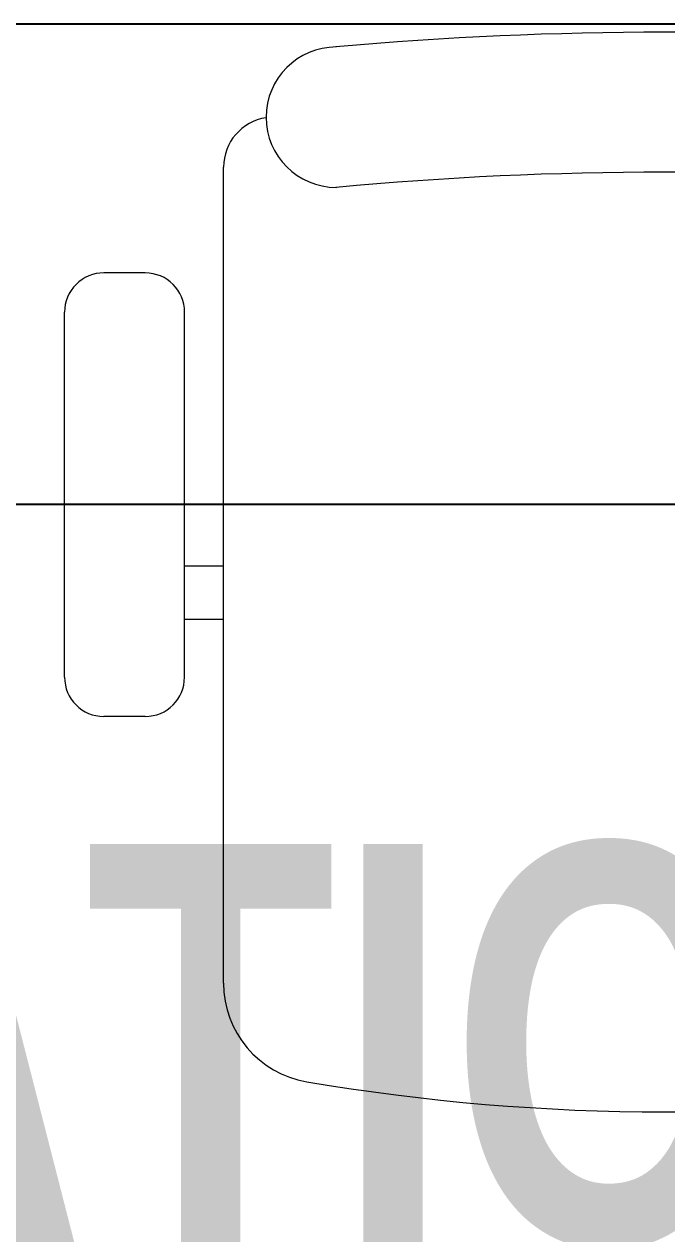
# Model space of a CAD drawing. Extents: x -12260 to 304645, y -29287 to 19916.
# Drawn here: x 41843 to 42165, y -6805 to -6200 of the extents above; entities that cross this region are included whole.
import ezdxf

# ---------------------------------------------------------------- set-up
doc = ezdxf.new("R2010")
doc.units = 0
doc.header["$LTSCALE"] = 0.25
doc.linetypes.add('DASHDOT', pattern=[25.4, 12.7, -6.35, 0, -6.35])
for name, color, linetype, lineweight in [('01-First Floor$0$72_EGR_BASE_TEXT', 252, 'Continuous', 5), ('01-First Floor$0$LOADING', 253, 'Continuous', 5), ('01-First Floor$0$NEW Wall', 166, 'Continuous', 5), ('01-First Floor$0$Walls', 251, 'Continuous', 5), ('E-LITE-CLNG-CNDT', 6, 'DASHDOT', 35)]:
    doc.layers.add(name, color=color, linetype=linetype, lineweight=lineweight)
doc.layers.add('01-First Floor$0$FALSE CEILING', color=251, linetype='Continuous')
doc.styles.add('01-First Floor$0$X3G_ENTITY_9EC9', font='swisscl.ttf', dxfattribs={"height": 0.2})

# ---------------------------------------------------------------- blocks, each defined once
blk = doc.blocks.new('*X76')
at = {"color": 0}
for p, q in [((5, 3), (5, 3)), ((5, 3), (5, 3)), ((5, 3), (5, 3)), ((5, 3), (5, 3)), ((5, 3), (5, 3)), ((5, 3), (5, 3)), ((5, 3), (5, 3)), ((5, 3), (5, 3)), ((5, 3), (5, 3)), ((5, 3), (5, 3)), ((5, 3), (5, 3)), ((5, 3), (5, 3)), ((5, 3), (5, 3)), ((5, 3), (5, 3)), ((5, 3), (5, 3)), ((5, 3), (5, 3)), ((5, 3), (5, 3)), ((5, 3), (5, 3)), ((5, 3), (5, 3)), ((5, 3), (5, 3)), ((5, 3), (5, 3)), ((5, 3), (5, 3)), ((5, 3), (5, 3)), ((5, 3), (5, 3)), ((5, 3), (5, 3)), ((5, 3), (5, 3)), ((5, 3), (5, 3)), ((5, 3), (5, 3)), ((5, 3), (5, 3)), ((5, 3), (5, 3)), ((5, 3), (5, 3)), ((5, 3), (5, 3)), ((5, 3), (5, 3)), ((5, 3), (5, 3)), ((5, 3), (5, 3)), ((5, 3), (5, 3)), ((5, 3), (5, 3)), ((5, 3), (5, 3)), ((5, 3), (5, 3)), ((5, 3), (5, 3)), ((5, 3), (5, 3)), ((5, 3), (5, 3)), ((5, 3), (5, 3)), ((5, 3), (5, 3)), ((5, 3), (5, 3)), ((5, 3), (5, 3)), ((5, 3), (5, 3)), ((5, 3), (5, 3)), ((5, 3), (5, 3)), ((5, 3), (5, 3)), ((5, 3), (5, 3)), ((5, 3), (5, 3)), ((5, 3), (5, 3)), ((5, 3), (5, 3)), ((5, 3), (5, 3)), ((5, 3), (5, 3)), ((5, 3), (5, 3)), ((5, 3), (5, 3)), ((5, 3), (5, 3)), ((5, 3), (5, 3)), ((5, 3), (5, 3)), ((5, 3), (5, 3)), ((5, 3), (5, 3)), ((5, 3), (5, 3)), ((5, 3), (5, 3)), ((5, 3), (5, 3)), ((6, 3), (5, 3)), ((5, 3), (5, 3)), ((6, 3), (5, 3)), ((5, 3), (5, 3)), ((6, 3), (5, 3)), ((5, 3), (5, 3)), ((6, 3), (5, 3)), ((5, 3), (5, 3)), ((5, 3), (5, 3)), ((5, 3), (5, 3)), ((5, 3), (5, 3)), ((5, 3), (5, 3)), ((5, 3), (5, 3)), ((5, 3), (5, 3)), ((5, 3), (5, 3)), ((5, 3), (5, 3)), ((5, 3), (5, 3)), ((5, 3), (5, 3)), ((5, 3), (5, 3)), ((5, 3), (5, 3)), ((5, 3), (5, 3)), ((5, 3), (5, 3)), ((5, 3), (5, 3)), ((5, 3), (5, 3)), ((5, 3), (5, 3)), ((5, 3), (5, 3)), ((5, 3), (5, 3)), ((5, 3), (5, 3)), ((5, 3), (5, 3)), ((5, 3), (5, 3)), ((6, 3), (6, 3)), ((6, 3), (6, 3)), ((6, 3), (6, 3)), ((6, 3), (6, 3)), ((6, 3), (6, 3)), ((6, 3), (6, 3)), ((6, 3), (6, 3)), ((6, 3), (6, 3)), ((6, 3), (6, 3)), ((6, 3), (6, 3)), ((6, 3), (6, 3)), ((6, 3), (6, 3)), ((6, 3), (6, 3)), ((6, 3), (6, 3)), ((6, 3), (6, 3)), ((6, 3), (6, 3)), ((6, 3), (6, 3)), ((6, 3), (6, 3)), ((6, 3), (6, 3)), ((6, 3), (6, 3)), ((6, 3), (6, 3)), ((6, 3), (6, 3)), ((6, 3), (6, 3)), ((6, 3), (6, 3)), ((6, 3), (6, 3)), ((6, 3), (6, 3)), ((6, 3), (6, 3)), ((6, 3), (6, 3)), ((6, 3), (6, 3)), ((6, 3), (6, 3)), ((6, 3), (6, 3)), ((6, 3), (6, 3)), ((6, 3), (6, 3)), ((6, 3), (6, 3)), ((6, 3), (6, 3)), ((6, 3), (6, 3)), ((6, 3), (6, 3)), ((6, 3), (6, 3)), ((6, 3), (6, 3)), ((6, 3), (6, 3)), ((6, 3), (6, 3)), ((6, 3), (6, 3)), ((6, 3), (6, 3)), ((6, 3), (6, 3)), ((6, 3), (6, 3)), ((6, 3), (6, 3)), ((6, 3), (6, 3)), ((6, 3), (6, 3)), ((6, 3), (6, 3)), ((6, 3), (6, 3)), ((6, 3), (6, 3)), ((6, 3), (6, 3)), ((6, 3), (6, 3)), ((6, 3), (6, 3)), ((6, 3), (6, 3)), ((6, 3), (6, 3)), ((6, 3), (6, 3)), ((6, 3), (6, 3)), ((6, 3), (6, 3)), ((6, 3), (6, 3)), ((6, 3), (6, 3)), ((6, 3), (6, 3)), ((6, 3), (6, 3)), ((6, 3), (6, 3)), ((6, 3), (6, 3)), ((6, 3), (6, 3)), ((6, 3), (6, 3)), ((6, 3), (6, 3)), ((6, 3), (6, 3)), ((6, 3), (6, 3)), ((6, 3), (6, 3)), ((6, 3), (6, 3)), ((6, 3), (6, 3)), ((6, 3), (6, 3)), ((6, 3), (6, 3)), ((6, 3), (6, 3)), ((6, 3), (6, 3)), ((6, 3), (6, 3)), ((6, 3), (6, 3)), ((6, 3), (6, 3)), ((6, 3), (6, 3)), ((6, 3), (6, 3)), ((6, 3), (6, 3)), ((6, 3), (6, 3)), ((6, 3), (6, 3)), ((6, 3), (6, 3)), ((6, 3), (6, 3)), ((6, 3), (6, 3)), ((6, 3), (6, 3)), ((6, 3), (6, 3)), ((6, 3), (6, 3)), ((6, 3), (6, 3)), ((6, 3), (6, 3)), ((6, 3), (6, 3)), ((6, 3), (6, 3)), ((6, 3), (6, 3)), ((6, 3), (6, 3)), ((6, 3), (6, 3)), ((6, 3), (6, 3)), ((6, 3), (6, 3)), ((6, 3), (6, 3)), ((6, 3), (6, 3)), ((6, 3), (6, 3)), ((6, 3), (6, 3)), ((6, 3), (6, 3)), ((6, 3), (6, 3)), ((6, 3), (6, 3)), ((6, 3), (6, 3)), ((6, 3), (6, 3)), ((6, 3), (6, 3)), ((6, 3), (6, 3)), ((6, 3), (6, 3)), ((6, 3), (6, 3)), ((6, 3), (6, 3)), ((6, 3), (6, 3)), ((6, 3), (6, 3)), ((6, 3), (6, 3)), ((6, 3), (6, 3)), ((6, 3), (6, 3)), ((6, 3), (6, 3)), ((6, 3), (6, 3)), ((6, 3), (6, 3)), ((6, 3), (6, 3)), ((6, 3), (6, 3)), ((6, 3), (6, 3)), ((6, 3), (6, 3)), ((6, 3), (6, 3)), ((6, 3), (6, 3)), ((6, 3), (6, 3)), ((6, 3), (6, 3)), ((6, 3), (6, 3)), ((6, 3), (6, 3)), ((6, 3), (6, 3)), ((6, 3), (6, 3)), ((6, 3), (6, 3)), ((6, 3), (6, 3)), ((6, 3), (6, 3)), ((6, 3), (6, 3)), ((6, 3), (6, 3)), ((6, 3), (6, 3)), ((6, 3), (6, 3)), ((6, 3), (6, 3)), ((6, 3), (6, 3)), ((6, 3), (6, 3)), ((6, 3), (6, 3)), ((6, 3), (6, 3)), ((6, 3), (6, 3)), ((6, 3), (6, 3)), ((6, 3), (6, 3)), ((6, 3), (6, 3)), ((6, 3), (6, 3)), ((6, 3), (6, 3)), ((6, 3), (6, 3)), ((6, 3), (6, 3)), ((6, 3), (6, 3)), ((6, 3), (6, 3)), ((6, 3), (6, 3)), ((6, 3), (6, 3)), ((6, 3), (6, 3)), ((6, 3), (6, 3)), ((6, 3), (6, 3)), ((6, 3), (6, 3)), ((6, 3), (6, 3)), ((6, 3), (6, 3)), ((6, 3), (6, 3)), ((6, 3), (6, 3)), ((6, 3), (6, 3)), ((6, 3), (6, 3)), ((6, 3), (6, 3)), ((6, 3), (6, 3)), ((6, 3), (6, 3)), ((6, 3), (6, 3)), ((6, 3), (6, 3)), ((6, 3), (6, 3)), ((6, 3), (6, 3)), ((6, 3), (6, 3)), ((6, 3), (6, 3)), ((6, 3), (6, 3)), ((6, 3), (6, 3)), ((6, 3), (6, 3)), ((6, 3), (6, 3)), ((6, 3), (6, 3)), ((6, 3), (6, 3)), ((6, 3), (6, 3)), ((6, 3), (6, 3)), ((6, 3), (6, 3)), ((6, 3), (6, 3)), ((6, 3), (6, 3)), ((6, 3), (6, 3)), ((6, 3), (6, 3)), ((6, 3), (6, 3)), ((6, 3), (6, 3)), ((6, 3), (6, 3)), ((6, 3), (6, 3)), ((6, 3), (6, 3)), ((6, 3), (6, 3)), ((6, 3), (6, 3)), ((6, 3), (6, 3)), ((6, 3), (6, 3)), ((6, 3), (6, 3)), ((6, 3), (6, 3)), ((6, 3), (6, 3)), ((6, 3), (6, 3)), ((6, 3), (6, 3)), ((6, 3), (5, 3)), ((6, 3), (5, 3)), ((6, 3), (5, 3)), ((6, 3), (5, 3)), ((6, 3), (5, 3)), ((6, 3), (6, 3)), ((6, 3), (6, 3)), ((6, 3), (6, 3)), ((6, 3), (6, 3)), ((6, 3), (6, 3)), ((6, 3), (6, 3)), ((6, 3), (6, 3)), ((6, 3), (6, 3)), ((6, 3), (6, 3)), ((6, 3), (6, 3)), ((6, 3), (6, 3)), ((6, 3), (6, 3)), ((6, 3), (6, 3)), ((6, 3), (6, 3)), ((6, 3), (6, 3)), ((6, 3), (6, 3)), ((6, 3), (6, 3)), ((6, 3), (6, 3)), ((6, 3), (6, 3)), ((6, 3), (6, 3)), ((6, 3), (6, 3)), ((6, 3), (6, 3)), ((6, 3), (6, 3)), ((6, 3), (6, 3)), ((6, 3), (6, 3)), ((6, 3), (6, 3)), ((6, 3), (6, 3)), ((6, 3), (6, 3)), ((6, 3), (6, 3)), ((6, 3), (6, 3)), ((6, 3), (6, 3)), ((6, 3), (6, 3)), ((6, 3), (6, 3)), ((6, 3), (6, 3)), ((6, 3), (6, 3)), ((6, 3), (6, 3)), ((6, 3), (6, 3)), ((6, 3), (6, 3)), ((6, 3), (6, 3)), ((6, 3), (6, 3)), ((6, 3), (6, 3)), ((6, 3), (6, 3)), ((6, 3), (6, 3)), ((6, 3), (6, 3)), ((6, 3), (6, 3)), ((6, 3), (6, 3)), ((6, 3), (6, 3)), ((6, 3), (6, 3)), ((6, 3), (6, 3)), ((6, 3), (6, 3)), ((6, 3), (6, 3)), ((6, 3), (6, 3)), ((6, 3), (6, 3)), ((6, 3), (6, 3)), ((6, 3), (6, 3)), ((6, 3), (6, 3)), ((6, 3), (6, 3)), ((6, 3), (6, 3)), ((6, 3), (6, 3)), ((6, 3), (6, 3)), ((6, 3), (6, 3)), ((6, 3), (6, 3)), ((6, 3), (6, 3)), ((6, 3), (6, 3)), ((6, 3), (6, 3)), ((6, 3), (6, 3)), ((6, 3), (6, 3)), ((6, 3), (6, 3)), ((6, 3), (6, 3)), ((6, 3), (6, 3)), ((6, 3), (6, 3)), ((6, 3), (6, 3)), ((6, 3), (6, 3)), ((6, 3), (6, 3)), ((6, 3), (6, 3)), ((6, 3), (6, 3)), ((6, 3), (6, 3)), ((6, 3), (6, 3)), ((6, 3), (6, 3)), ((6, 3), (6, 3)), ((6, 3), (6, 3)), ((6, 3), (6, 3)), ((6, 3), (6, 3)), ((6, 3), (6, 3)), ((6, 3), (6, 3)), ((6, 3), (6, 3)), ((6, 3), (6, 3)), ((6, 3), (6, 3)), ((6, 3), (6, 3)), ((6, 3), (6, 3)), ((6, 3), (6, 3)), ((6, 3), (6, 3)), ((6, 3), (6, 3)), ((6, 3), (6, 3)), ((6, 3), (6, 3)), ((6, 3), (6, 3)), ((6, 3), (6, 3)), ((6, 3), (6, 3)), ((6, 3), (6, 3)), ((6, 3), (6, 3)), ((6, 3), (6, 3)), ((6, 3), (6, 3)), ((6, 3), (6, 3)), ((6, 3), (6, 3)), ((6, 3), (6, 3)), ((6, 3), (6, 3)), ((6, 3), (6, 3)), ((6, 3), (6, 3)), ((6, 3), (6, 3)), ((6, 3), (6, 3)), ((6, 3), (6, 3)), ((6, 3), (6, 3)), ((6, 3), (6, 3)), ((6, 3), (6, 3)), ((6, 3), (6, 3)), ((6, 3), (6, 3)), ((6, 3), (6, 3)), ((6, 3), (6, 3)), ((6, 3), (6, 3)), ((6, 3), (6, 3)), ((6, 3), (6, 3)), ((6, 3), (6, 3)), ((6, 3), (6, 3)), ((6, 3), (6, 3)), ((6, 3), (6, 3)), ((6, 3), (6, 3)), ((6, 3), (6, 3)), ((6, 3), (6, 3)), ((6, 3), (6, 3)), ((6, 3), (6, 3)), ((6, 3), (6, 3)), ((6, 3), (6, 3)), ((6, 3), (6, 3)), ((6, 3), (6, 3)), ((6, 3), (6, 3)), ((6, 3), (6, 3)), ((6, 3), (6, 3)), ((6, 3), (6, 3)), ((6, 3), (6, 3)), ((6, 3), (6, 3)), ((6, 3), (6, 3)), ((6, 3), (6, 3)), ((6, 3), (6, 3)), ((6, 3), (6, 3)), ((6, 3), (6, 3)), ((6, 3), (6, 3)), ((6, 3), (6, 3)), ((6, 3), (6, 3)), ((6, 3), (6, 3)), ((6, 3), (6, 3)), ((6, 3), (6, 3)), ((6, 3), (6, 3)), ((6, 3), (6, 3)), ((6, 3), (6, 3)), ((6, 3), (6, 3)), ((6, 3), (6, 3)), ((6, 3), (6, 3)), ((6, 3), (6, 3)), ((6, 3), (6, 3)), ((6, 3), (6, 3)), ((6, 3), (6, 3)), ((6, 3), (6, 3)), ((6, 3), (6, 3)), ((6, 3), (6, 3)), ((6, 3), (6, 3)), ((6, 3), (6, 3)), ((6, 3), (6, 3)), ((6, 3), (6, 3)), ((6, 3), (6, 3)), ((6, 3), (6, 3)), ((6, 3), (6, 3)), ((6, 3), (6, 3)), ((6, 3), (6, 3)), ((6, 3), (6, 3)), ((6, 3), (6, 3)), ((6, 3), (6, 3)), ((6, 3), (6, 3)), ((6, 3), (6, 3)), ((6, 3), (6, 3)), ((6, 3), (6, 3)), ((6, 3), (6, 3)), ((6, 3), (6, 3)), ((6, 3), (6, 3)), ((6, 3), (6, 3)), ((6, 3), (6, 3)), ((6, 3), (6, 3)), ((6, 3), (6, 3)), ((6, 3), (6, 3)), ((6, 3), (6, 3)), ((6, 3), (6, 3)), ((6, 3), (6, 3)), ((6, 3), (6, 3)), ((6, 3), (6, 3)), ((6, 3), (6, 3)), ((6, 3), (6, 3)), ((6, 3), (6, 3)), ((6, 3), (6, 3)), ((6, 3), (6, 3)), ((6, 3), (6, 3)), ((6, 3), (6, 3)), ((6, 3), (6, 3)), ((6, 3), (6, 3)), ((6, 3), (6, 3)), ((6, 3), (6, 3)), ((6, 3), (6, 3)), ((6, 3), (6, 3)), ((6, 3), (6, 3)), ((6, 3), (6, 3)), ((6, 3), (6, 3)), ((6, 3), (6, 3)), ((6, 3), (6, 3)), ((6, 3), (6, 3)), ((6, 3), (6, 3)), ((6, 3), (6, 3)), ((6, 3), (6, 3)), ((6, 3), (6, 3)), ((6, 3), (6, 3)), ((6, 3), (6, 3)), ((6, 3), (6, 3)), ((6, 3), (6, 3)), ((6, 3), (6, 3)), ((6, 3), (6, 3)), ((6, 3), (6, 3)), ((6, 3), (6, 3)), ((6, 3), (6, 3)), ((6, 3), (6, 3)), ((6, 3), (6, 3)), ((6, 3), (6, 3)), ((6, 3), (6, 3)), ((6, 3), (6, 3)), ((6, 3), (6, 3)), ((6, 3), (6, 3)), ((6, 3), (6, 3)), ((6, 3), (6, 3)), ((6, 3), (6, 3)), ((6, 3), (6, 3)), ((6, 3), (6, 3)), ((6, 3), (6, 3)), ((6, 3), (6, 3)), ((6, 3), (6, 3)), ((6, 3), (6, 3)), ((6, 3), (6, 3)), ((6, 3), (6, 3)), ((6, 3), (6, 3)), ((6, 3), (6, 3)), ((6, 3), (6, 3)), ((6, 3), (6, 3)), ((6, 3), (6, 3)), ((6, 3), (6, 3)), ((6, 3), (6, 3)), ((6, 3), (6, 3)), ((6, 3), (6, 3)), ((6, 3), (6, 3)), ((6, 3), (6, 3)), ((6, 3), (6, 3)), ((6, 3), (6, 3)), ((6, 3), (6, 3)), ((6, 3), (6, 3)), ((6, 3), (6, 3)), ((6, 3), (6, 3)), ((6, 3), (6, 3)), ((6, 3), (6, 3)), ((6, 3), (6, 3)), ((6, 3), (6, 3)), ((6, 3), (6, 3)), ((6, 3), (6, 3)), ((6, 3), (6, 3)), ((6, 3), (6, 3)), ((6, 3), (6, 3)), ((6, 3), (6, 3)), ((6, 3), (6, 3)), ((6, 3), (6, 3)), ((6, 3), (6, 3)), ((6, 3), (6, 3)), ((6, 3), (6, 3)), ((6, 3), (6, 3)), ((6, 3), (6, 3)), ((6, 3), (6, 3)), ((6, 3), (6, 3)), ((6, 3), (6, 3)), ((6, 3), (6, 3)), ((6, 3), (6, 3)), ((6, 3), (6, 3)), ((6, 3), (6, 3)), ((6, 3), (6, 3)), ((6, 3), (6, 3)), ((6, 3), (6, 3)), ((6, 3), (6, 3)), ((6, 3), (6, 3)), ((6, 3), (6, 3)), ((6, 3), (6, 3)), ((6, 3), (6, 3)), ((6, 3), (6, 3)), ((6, 3), (6, 3)), ((6, 3), (6, 3)), ((6, 3), (6, 3)), ((6, 3), (6, 3)), ((6, 3), (6, 3)), ((6, 3), (6, 3)), ((6, 3), (6, 3)), ((6, 3), (6, 3)), ((6, 3), (6, 3)), ((6, 3), (6, 3)), ((6, 3), (6, 3)), ((6, 3), (6, 3)), ((6, 3), (6, 3)), ((6, 3), (6, 3)), ((6, 3), (6, 3)), ((6, 3), (6, 3)), ((6, 3), (6, 3)), ((6, 3), (6, 3)), ((6, 3), (6, 3)), ((6, 3), (6, 3)), ((6, 3), (6, 3)), ((6, 3), (6, 3)), ((6, 3), (6, 3)), ((6, 3), (6, 3))]:
    blk.add_line(p, q, dxfattribs=at)
blk = doc.blocks.new('*X77')
at = {"color": 0}
for p, q in [((13, 1), (13, 1)), ((13, 1), (13, 1)), ((13, 1), (13, 1)), ((13, 1), (13, 1)), ((13, 1), (13, 1)), ((13, 1), (13, 1)), ((13, 1), (13, 1)), ((13, 1), (13, 1)), ((13, 1), (13, 1)), ((13, 1), (13, 1)), ((13, 1), (13, 1)), ((13, 1), (13, 1)), ((13, 1), (13, 1)), ((13, 1), (13, 1)), ((13, 1), (13, 1)), ((13, 1), (14, 1)), ((13, 1), (14, 1)), ((13, 1), (14, 1)), ((13, 1), (13, 1)), ((13, 1), (13, 1)), ((13, 1), (13, 1)), ((13, 1), (13, 1)), ((13, 1), (13, 1)), ((13, 1), (13, 1)), ((13, 1), (13, 1)), ((13, 1), (13, 1)), ((13, 1), (13, 1)), ((13, 1), (13, 1)), ((13, 1), (13, 1)), ((13, 1), (13, 1)), ((13, 1), (13, 1)), ((13, 1), (13, 1)), ((13, 1), (13, 1)), ((13, 1), (13, 1)), ((13, 1), (13, 1)), ((13, 1), (13, 1)), ((13, 1), (13, 1)), ((13, 1), (13, 1)), ((13, 1), (13, 1)), ((13, 1), (13, 1)), ((13, 1), (13, 1)), ((13, 1), (13, 1)), ((13, 1), (13, 1)), ((13, 1), (13, 1)), ((13, 1), (13, 1)), ((13, 1), (13, 1)), ((13, 1), (13, 1)), ((13, 1), (13, 1)), ((13, 1), (13, 1)), ((13, 1), (13, 1)), ((13, 1), (13, 1)), ((13, 1), (13, 1)), ((13, 1), (13, 1)), ((13, 1), (13, 1)), ((13, 1), (13, 1)), ((13, 1), (13, 1)), ((13, 1), (13, 1)), ((13, 1), (13, 1)), ((13, 1), (13, 1)), ((13, 1), (13, 1)), ((13, 1), (13, 1)), ((13, 1), (13, 1)), ((13, 1), (13, 1)), ((13, 1), (13, 1)), ((13, 1), (13, 1)), ((13, 1), (13, 1)), ((13, 1), (13, 1)), ((13, 1), (13, 1)), ((13, 1), (13, 1)), ((13, 1), (13, 1)), ((13, 1), (13, 1)), ((13, 1), (13, 1)), ((13, 1), (13, 1)), ((13, 1), (13, 1)), ((13, 1), (13, 1)), ((13, 1), (13, 1)), ((13, 1), (13, 1)), ((13, 1), (13, 1)), ((13, 1), (13, 1)), ((13, 1), (13, 1)), ((13, 1), (13, 1)), ((13, 1), (13, 1)), ((13, 1), (13, 1)), ((13, 1), (13, 1)), ((13, 1), (13, 1)), ((13, 1), (13, 1)), ((13, 1), (13, 1)), ((13, 1), (13, 1)), ((13, 1), (13, 1)), ((13, 1), (13, 1)), ((13, 1), (13, 1)), ((13, 1), (13, 1)), ((13, 1), (13, 1)), ((13, 1), (13, 1)), ((13, 1), (13, 1)), ((13, 1), (13, 1)), ((13, 1), (13, 1)), ((13, 1), (13, 1)), ((13, 1), (13, 1)), ((13, 1), (13, 1)), ((13, 1), (13, 1)), ((13, 1), (13, 1)), ((13, 1), (13, 1)), ((13, 1), (13, 1)), ((13, 1), (13, 1)), ((13, 1), (13, 1)), ((13, 1), (13, 1)), ((13, 1), (13, 1)), ((13, 1), (13, 1)), ((13, 1), (13, 1)), ((13, 1), (13, 1)), ((13, 1), (13, 1)), ((13, 1), (13, 1)), ((13, 1), (13, 1)), ((13, 1), (13, 1)), ((13, 1), (13, 1)), ((13, 1), (13, 1)), ((13, 1), (13, 1)), ((13, 1), (13, 1)), ((13, 1), (13, 1)), ((13, 1), (13, 1)), ((13, 1), (13, 1)), ((13, 1), (13, 1)), ((13, 1), (14, 1)), ((13, 0), (13, 0)), ((13, 0), (13, 0)), ((13, 0), (13, 0)), ((13, 0), (13, 0)), ((13, 0), (13, 0)), ((13, 0), (13, 0)), ((13, 0), (13, 0)), ((13, 0), (13, 0)), ((13, 0), (13, 0)), ((13, 0), (13, 0)), ((13, 0), (13, 0)), ((13, 0), (13, 0)), ((13, 0), (13, 0)), ((13, 0), (13, 0)), ((13, 0), (13, 0)), ((13, 0), (13, 0)), ((13, 0), (13, 0)), ((13, 0), (13, 0)), ((13, 0), (13, 0)), ((13, 0), (13, 0)), ((13, 0), (13, 0)), ((13, 0), (13, 0)), ((13, 0), (13, 0)), ((13, 0), (13, 0)), ((13, 0), (13, 0)), ((13, 0), (13, 0)), ((13, 0), (13, 0)), ((13, 0), (13, 0)), ((13, 0), (13, 0)), ((13, 0), (13, 0)), ((13, 0), (13, 0)), ((13, 0), (13, 0)), ((13, 0), (13, 0)), ((13, 0), (13, 0)), ((13, 0), (13, 0)), ((13, 0), (13, 0)), ((13, 0), (13, 0)), ((13, 0), (13, 0)), ((13, 0), (13, 0)), ((13, 0), (13, 0)), ((13, 0), (13, 0)), ((13, 0), (13, 0)), ((13, 0), (13, 0)), ((13, 0), (13, 0)), ((13, 0), (13, 0)), ((13, 0), (13, 0)), ((13, 0), (13, 0)), ((13, 0), (13, 0)), ((13, 0), (14, 0)), ((13, 0), (14, 0)), ((13, 0), (13, 0)), ((13, 0), (14, 0)), ((14, 1), (14, 1)), ((14, 1), (14, 1)), ((14, 1), (14, 1)), ((14, 1), (14, 1)), ((14, 1), (14, 1)), ((14, 1), (14, 1)), ((14, 1), (14, 1)), ((14, 1), (14, 1)), ((14, 1), (14, 1)), ((14, 1), (14, 1)), ((14, 1), (14, 1)), ((14, 1), (14, 1)), ((14, 1), (14, 1)), ((14, 1), (14, 1)), ((14, 1), (14, 1)), ((14, 1), (14, 1)), ((14, 1), (14, 1)), ((14, 1), (14, 1)), ((14, 1), (14, 1)), ((14, 1), (14, 1)), ((14, 1), (14, 1)), ((14, 1), (14, 1)), ((14, 1), (14, 1)), ((14, 1), (14, 1)), ((14, 1), (14, 1)), ((14, 1), (14, 1)), ((14, 1), (14, 1)), ((14, 1), (14, 1)), ((14, 1), (14, 1)), ((14, 1), (14, 1)), ((14, 1), (14, 1)), ((14, 1), (14, 1)), ((14, 1), (14, 1)), ((14, 1), (14, 1)), ((14, 1), (14, 1)), ((14, 1), (14, 1)), ((14, 1), (14, 1)), ((14, 1), (14, 1)), ((14, 1), (14, 1)), ((14, 1), (14, 1)), ((14, 1), (14, 1)), ((14, 1), (14, 1)), ((14, 1), (14, 1)), ((14, 1), (14, 1)), ((14, 1), (14, 1)), ((14, 1), (14, 1)), ((14, 1), (14, 1)), ((14, 1), (14, 1)), ((14, 1), (14, 1)), ((14, 1), (14, 1)), ((14, 1), (14, 1)), ((14, 1), (14, 1)), ((14, 1), (14, 1)), ((14, 1), (14, 1)), ((14, 1), (14, 1)), ((14, 1), (14, 1)), ((14, 1), (14, 1)), ((14, 1), (14, 1)), ((14, 1), (14, 1)), ((14, 1), (14, 1)), ((14, 1), (14, 1)), ((14, 1), (14, 1)), ((14, 1), (14, 1)), ((14, 1), (14, 1)), ((14, 1), (14, 1)), ((14, 1), (14, 1)), ((14, 1), (14, 1)), ((14, 1), (14, 1)), ((14, 1), (14, 1)), ((14, 1), (14, 1)), ((14, 1), (14, 1)), ((14, 1), (14, 1)), ((14, 1), (14, 1)), ((14, 1), (14, 1)), ((14, 1), (14, 1)), ((14, 1), (14, 1)), ((14, 1), (14, 1)), ((14, 1), (14, 1)), ((14, 1), (14, 1)), ((14, 1), (14, 1)), ((14, 1), (14, 1)), ((14, 1), (14, 1)), ((14, 1), (14, 1)), ((14, 1), (14, 1)), ((14, 1), (14, 1)), ((14, 1), (14, 1)), ((14, 1), (14, 1)), ((14, 1), (14, 1)), ((14, 1), (14, 1)), ((14, 1), (14, 1)), ((14, 1), (14, 1)), ((14, 1), (14, 1)), ((14, 1), (14, 1)), ((14, 1), (14, 1)), ((14, 0), (14, 0)), ((14, 0), (14, 0)), ((14, 0), (14, 0)), ((14, 0), (14, 0)), ((14, 0), (14, 0)), ((14, 0), (14, 0)), ((14, 0), (14, 0)), ((14, 0), (14, 0)), ((14, 0), (14, 0)), ((14, 0), (14, 0)), ((14, 0), (14, 0)), ((14, 0), (14, 0)), ((14, 0), (14, 0)), ((14, 0), (14, 0)), ((14, 0), (14, 0)), ((14, 0), (14, 0)), ((14, 0), (14, 0)), ((14, 0), (14, 0)), ((14, 0), (14, 0)), ((14, 0), (14, 0)), ((14, 0), (14, 0)), ((14, 0), (14, 0)), ((14, 0), (14, 0)), ((14, 0), (14, 0)), ((14, 0), (14, 0)), ((14, 0), (14, 0)), ((14, 0), (14, 0)), ((14, 0), (14, 0)), ((14, 0), (14, 0)), ((14, 0), (14, 0)), ((14, 0), (14, 0)), ((14, 0), (14, 0)), ((14, 0), (14, 0)), ((14, 0), (14, 0)), ((14, 0), (14, 0)), ((14, 0), (14, 0)), ((14, 0), (14, 0)), ((14, 0), (14, 0)), ((14, 0), (14, 0)), ((14, 0), (14, 0)), ((14, 0), (14, 0)), ((14, 0), (14, 0)), ((14, 0), (14, 0)), ((14, 0), (14, 0)), ((14, 0), (14, 0)), ((14, 0), (14, 0)), ((14, 0), (14, 0)), ((14, 0), (14, 0)), ((13, 0), (13, 0)), ((13, 0), (14, 0)), ((13, 0), (13, 0)), ((13, 0), (14, 0)), ((13, 0), (13, 0)), ((13, 0), (14, 0)), ((13, 0), (13, 0)), ((13, 0), (13, 0)), ((13, 0), (13, 0)), ((13, 0), (13, 0)), ((13, 0), (14, 0)), ((13, 0), (13, 0)), ((13, 0), (14, 0)), ((13, 0), (13, 0)), ((13, 0), (14, 0)), ((13, 0), (13, 0)), ((13, 0), (14, 0)), ((13, 0), (13, 0)), ((13, 0), (14, 0)), ((13, 0), (13, 0)), ((13, 0), (14, 0)), ((13, 0), (13, 0)), ((13, 0), (14, 0)), ((13, 0), (13, 0)), ((13, 0), (13, 0)), ((13, 0), (13, 0)), ((13, 0), (14, 0)), ((13, 0), (13, 0)), ((13, 0), (14, 0)), ((13, 0), (13, 0)), ((13, 0), (14, 0)), ((13, 0), (13, 0)), ((13, 0), (14, 0)), ((13, 0), (13, 0)), ((13, 0), (13, 0)), ((13, 0), (13, 0)), ((13, 0), (13, 0)), ((13, 0), (13, 0)), ((13, 0), (13, 0)), ((13, 0), (13, 0)), ((13, 0), (13, 0)), ((13, 0), (13, 0)), ((13, 0), (13, 0)), ((13, 0), (13, 0)), ((13, 0), (13, 0)), ((13, 0), (13, 0)), ((13, 0), (13, 0)), ((13, 0), (13, 0)), ((13, 0), (13, 0)), ((13, 0), (13, 0)), ((13, 0), (13, 0)), ((13, 0), (13, 0)), ((13, 0), (13, 0)), ((13, 0), (13, 0)), ((13, 0), (13, 0)), ((13, 0), (13, 0)), ((13, 0), (13, 0)), ((13, 0), (13, 0)), ((13, 0), (13, 0)), ((13, 0), (13, 0)), ((13, 0), (13, 0)), ((13, 0), (13, 0)), ((13, 0), (13, 0)), ((13, 0), (13, 0)), ((13, -1), (13, -1)), ((13, -1), (13, -1)), ((13, -1), (13, -1)), ((13, -1), (13, -1)), ((13, -1), (13, -1)), ((13, -1), (14, -1)), ((13, -1), (13, -1)), ((14, 0), (14, 0)), ((14, 0), (14, 0)), ((14, 0), (14, 0)), ((14, 0), (14, 0)), ((14, 0), (14, 0)), ((14, 0), (14, 0)), ((14, 0), (14, 0)), ((14, 0), (14, 0)), ((14, 0), (14, 0)), ((14, 0), (14, 0)), ((14, 0), (14, 0)), ((14, 0), (14, 0)), ((14, 0), (14, 0)), ((14, 0), (14, 0)), ((14, 0), (14, 0)), ((13, 0), (14, 0)), ((14, 0), (14, 0)), ((14, 0), (14, 0)), ((14, 0), (14, 0)), ((14, 0), (14, 0)), ((14, 0), (14, 0)), ((14, 0), (14, 0)), ((14, 0), (14, 0)), ((14, 0), (14, 0)), ((14, 0), (14, 0)), ((14, 0), (14, 0)), ((14, 0), (14, 0)), ((14, 0), (14, 0)), ((14, 0), (14, 0)), ((14, 0), (14, 0)), ((14, 0), (14, 0)), ((14, 0), (14, 0)), ((14, 0), (14, 0)), ((14, 0), (14, 0)), ((14, 0), (14, 0)), ((14, 0), (14, 0)), ((14, 0), (14, 0)), ((14, 0), (14, 0)), ((14, 0), (14, 0)), ((14, 0), (14, 0)), ((14, 0), (14, 0)), ((14, 0), (14, 0)), ((14, 0), (14, 0)), ((14, 0), (14, 0)), ((14, 0), (14, 0)), ((14, 0), (14, 0)), ((14, 0), (14, 0)), ((14, 0), (14, 0)), ((14, 0), (14, 0)), ((14, 0), (14, 0)), ((14, -1), (14, -1)), ((14, -1), (14, -1)), ((14, -1), (14, -1)), ((14, -1), (14, -1)), ((14, -1), (14, -1))]:
    blk.add_line(p, q, dxfattribs=at)
blk = doc.blocks.new('01-First Floor$0$GF21018-P')
at = {"color": 0}
for p, q in [((0.22049, 0.47563), (0.22049, 0.0675)), ((0.25963, 0.34221), (0.2804, 0.34221)), ((0.24001, 0.32259), (0.24001, 0.14)), ((0.30001, 0.32259), (0.30001, 0.14)), ((0.22049, 0.29372), (0.24001, 0.29372)), ((0.22049, 0.26708), (0.24001, 0.26708)), ((0.25963, 0.12039), (0.2804, 0.12039))]:
    blk.add_line(p, q, dxfattribs=at)
for points in [[(0.24001, 0.29372), (0.24001, 0.29372), (0.24001, 0.29372), (0.24001, 0.29372), (0.24001, 0.29372), (0.24001, 0.29372), (0.24001, 0.29372), (0.24001, 0.29372), (0.24001, 0.29372), (0.24001, 0.29372), (0.24001, 0.29372), (0.24001, 0.29372), (0.24001, 0.29372), (0.24001, 0.29372), (0.24001, 0.29372), (0.24001, 0.29372), (0.24001, 0.29372), (0.24001, 0.29372), (0.24001, 0.29372), (0.24001, 0.29372), (0.24001, 0.29372), (0.24001, 0.29372), (0.24001, 0.29372), (0.24001, 0.29372), (0.24001, 0.29372), (0.24001, 0.29372), (0.24001, 0.29372), (0.24001, 0.29372), (0.24001, 0.29372), (0.24001, 0.29372), (0.24001, 0.29372), (0.24001, 0.29372), (0.24001, 0.29372), (0.24001, 0.29372), (0.24001, 0.29372), (0.24001, 0.29372), (0.24001, 0.29372), (0.24001, 0.29372), (0.24001, 0.29372), (0.24001, 0.29372), (0.24001, 0.29372), (0.24001, 0.29372), (0.24001, 0.29372), (0.24001, 0.29372), (0.24001, 0.29372), (0.24001, 0.29372), (0.24001, 0.29372), (0.24001, 0.29372), (0.24001, 0.29372), (0.24001, 0.29372), (0.24001, 0.29372), (0.24001, 0.29372), (0.24001, 0.29372), (0.24001, 0.29372), (0.24001, 0.29372), (0.24001, 0.29372), (0.24001, 0.29372), (0.24001, 0.29372), (0.24001, 0.29372), (0.24001, 0.29372), (0.24001, 0.29372), (0.24001, 0.29372), (0.24001, 0.29372), (0.24001, 0.29372), (0.24001, 0.29372), (0.24001, 0.29372), (0.24001, 0.29372), (0.24001, 0.29372), (0.24001, 0.29372), (0.24001, 0.29372), (0.24001, 0.29372), (0.24001, 0.29372), (0.24001, 0.29372), (0.24001, 0.29372), (0.24001, 0.29372), (0.24001, 0.29372), (0.24001, 0.29372), (0.24001, 0.29372), (0.24001, 0.29372), (0.24001, 0.29372), (0.24001, 0.29372), (0.24001, 0.29372), (0.24001, 0.29372), (0.24001, 0.29372), (0.24001, 0.29372), (0.24001, 0.29372), (0.24001, 0.29372), (0.24001, 0.29372), (0.24001, 0.29372), (0.24001, 0.29372), (0.24001, 0.29372), (0.24001, 0.29372), (0.24001, 0.29372), (0.24001, 0.29372), (0.24001, 0.29372), (0.24001, 0.29372), (0.24001, 0.29372), (0.24001, 0.29372), (0.24001, 0.29372), (0.24001, 0.29372), (0.24001, 0.29372), (0.24001, 0.29372), (0.24001, 0.29372), (0.24001, 0.29372), (0.24001, 0.29372), (0.24001, 0.29372), (0.24001, 0.29372), (0.24001, 0.29372), (0.24001, 0.29372), (0.24001, 0.29372), (0.24001, 0.29372), (0.24001, 0.29372), (0.24001, 0.29372), (0.24001, 0.29372), (0.24001, 0.29372), (0.24001, 0.29372), (0.24001, 0.29372), (0.24001, 0.29372), (0.24001, 0.29372), (0.24001, 0.29372), (0.24001, 0.29372), (0.24001, 0.29372), (0.24001, 0.29372), (0.24001, 0.29372), (0.24001, 0.29372), (0.24001, 0.29372), (0.24001, 0.29372), (0.24001, 0.29372), (0.24001, 0.29372), (0.24001, 0.29372), (0.24001, 0.29372), (0.24001, 0.29372), (0.24001, 0.29372), (0.24001, 0.29372), (0.24001, 0.29372), (0.24001, 0.29372), (0.24001, 0.29372), (0.24001, 0.29372), (0.24001, 0.29372), (0.24001, 0.29372), (0.24001, 0.29372), (0.24001, 0.29372), (0.24001, 0.29372), (0.24001, 0.29372), (0.24001, 0.29372), (0.24001, 0.29372), (0.24001, 0.29372), (0.24001, 0.29372), (0.24001, 0.29372), (0.24001, 0.29372), (0.24001, 0.29372), (0.24001, 0.29372), (0.24001, 0.29372), (0.24001, 0.29372), (0.24001, 0.29372), (0.24001, 0.29372), (0.24001, 0.29372), (0.24001, 0.29372), (0.24001, 0.29372), (0.24001, 0.29372), (0.24001, 0.29372), (0.24001, 0.29372), (0.24001, 0.29372), (0.24001, 0.29372), (0.24001, 0.29372), (0.24001, 0.29372), (0.24001, 0.29372), (0.24001, 0.29372), (0.24001, 0.29372), (0.24001, 0.29372), (0.24001, 0.29372), (0.24001, 0.29372), (0.24001, 0.29372), (0.24001, 0.29372), (0.24001, 0.29372), (0.24001, 0.29372), (0.24001, 0.29372), (0.24001, 0.29372), (0.24001, 0.29372), (0.24001, 0.29372), (0.24001, 0.29372), (0.24001, 0.29372), (0.24001, 0.29372), (0.24001, 0.29372), (0.24001, 0.29372), (0.24001, 0.29372), (0.24001, 0.29372), (0.24001, 0.29372), (0.24001, 0.29372), (0.24001, 0.29372), (0.24001, 0.29372), (0.24001, 0.29372), (0.24001, 0.29372), (0.24001, 0.29372), (0.24001, 0.29372), (0.24001, 0.29372), (0.24001, 0.29372), (0.24001, 0.29372), (0.24001, 0.29372), (0.24001, 0.29372), (0.24001, 0.29372), (0.24001, 0.29372), (0.24001, 0.29372), (0.24001, 0.29372), (0.24001, 0.29372), (0.24001, 0.29372), (0.24001, 0.29372), (0.24001, 0.29372), (0.24001, 0.29372), (0.24001, 0.29372), (0.24001, 0.29372), (0.24001, 0.29372), (0.24001, 0.29372), (0.24001, 0.29372), (0.24001, 0.29372), (0.24001, 0.29372), (0.24001, 0.29372), (0.24001, 0.29372), (0.24001, 0.29372), (0.24001, 0.29372), (0.24001, 0.29372), (0.24001, 0.29372), (0.24001, 0.29372), (0.24001, 0.29372), (0.24001, 0.29372), (0.24001, 0.29372), (0.24001, 0.29372), (0.24001, 0.29372), (0.24001, 0.29372), (0.24001, 0.29372), (0.24001, 0.29372), (0.24001, 0.29372), (0.24001, 0.29372), (0.24001, 0.29372), (0.24001, 0.29372), (0.24001, 0.29372), (0.24001, 0.29372), (0.24001, 0.29372), (0.24001, 0.29372), (0.24001, 0.29372), (0.24001, 0.29372), (0.24001, 0.29372), (0.24001, 0.29372), (0.24001, 0.29372), (0.24001, 0.29372), (0.24001, 0.29372), (0.24001, 0.29372), (0.24001, 0.29372), (0.24001, 0.29372), (0.24001, 0.29372), (0.24001, 0.29372), (0.24001, 0.29372), (0.24001, 0.29372), (0.24001, 0.29372), (0.24001, 0.29372), (0.24001, 0.29372), (0.24001, 0.29372), (0.24001, 0.29372), (0.24001, 0.29372), (0.24001, 0.29372), (0.24001, 0.29372), (0.24001, 0.29372), (0.24001, 0.29372), (0.24001, 0.29372), (0.24001, 0.29372), (0.24001, 0.29372), (0.24001, 0.29372), (0.24001, 0.29372), (0.24001, 0.29372), (0.24001, 0.29372), (0.24001, 0.29372), (0.24001, 0.29372), (0.24001, 0.29372), (0.24001, 0.29372), (0.24001, 0.29372), (0.24001, 0.29372), (0.24001, 0.29372)], [(0.24001, 0.29372), (0.24001, 0.29372), (0.24001, 0.29372), (0.24001, 0.29372), (0.24001, 0.29372), (0.24001, 0.29372), (0.24001, 0.29372), (0.24001, 0.29372), (0.24001, 0.29372), (0.24001, 0.29372), (0.24001, 0.29372), (0.24001, 0.29372), (0.24001, 0.29372), (0.24001, 0.29372), (0.24001, 0.29372), (0.24001, 0.29372), (0.24001, 0.29372), (0.24001, 0.29372), (0.24001, 0.29372), (0.24001, 0.29372), (0.24001, 0.29372), (0.24001, 0.29372), (0.24001, 0.29372), (0.24001, 0.29372), (0.24001, 0.29372), (0.24001, 0.29372), (0.24001, 0.29372), (0.24001, 0.29372), (0.24001, 0.29372), (0.24001, 0.29372), (0.24001, 0.29372), (0.24001, 0.29372), (0.24001, 0.29372), (0.24001, 0.29372), (0.24001, 0.29372), (0.24001, 0.29372), (0.24001, 0.29372), (0.24001, 0.29372), (0.24001, 0.29372), (0.24001, 0.29372), (0.24001, 0.29372), (0.24001, 0.29372), (0.24001, 0.29372), (0.24001, 0.29372), (0.24001, 0.29372), (0.24001, 0.29372), (0.24001, 0.29372), (0.24001, 0.29372), (0.24001, 0.29372), (0.24001, 0.29372), (0.24001, 0.29372), (0.24001, 0.29372), (0.24001, 0.29372), (0.24001, 0.29372), (0.24001, 0.29372), (0.24001, 0.29372), (0.24001, 0.29372), (0.24001, 0.29372), (0.24001, 0.29372), (0.24001, 0.29372), (0.24001, 0.29372), (0.24001, 0.29372), (0.24001, 0.29372), (0.24001, 0.29372), (0.24001, 0.29372), (0.24001, 0.29372), (0.24001, 0.29372), (0.24001, 0.29372), (0.24001, 0.29372), (0.24001, 0.29372), (0.24001, 0.29372), (0.24001, 0.29372), (0.24001, 0.29372), (0.24001, 0.29372), (0.24001, 0.29372), (0.24001, 0.29372), (0.24001, 0.29372), (0.24001, 0.29372), (0.24001, 0.29372), (0.24001, 0.29372), (0.24001, 0.29372), (0.24001, 0.29372), (0.24001, 0.29372), (0.24001, 0.29372), (0.24001, 0.29372), (0.24001, 0.29372), (0.24001, 0.29372), (0.24001, 0.29372), (0.24001, 0.29372), (0.24001, 0.29372), (0.24001, 0.29372), (0.24001, 0.29372), (0.24001, 0.29372), (0.24001, 0.29372), (0.24001, 0.29372), (0.24001, 0.29372), (0.24001, 0.29372), (0.24001, 0.29372), (0.24001, 0.29372), (0.24001, 0.29372), (0.24001, 0.29372), (0.24001, 0.29372), (0.24001, 0.29372), (0.24001, 0.29372), (0.24001, 0.29372), (0.24001, 0.29372), (0.24001, 0.29372), (0.24001, 0.29372), (0.24001, 0.29372), (0.24001, 0.29372), (0.24001, 0.29372), (0.24001, 0.29372), (0.24001, 0.29372), (0.24001, 0.29372), (0.24001, 0.29372), (0.24001, 0.29372), (0.24001, 0.29372), (0.24001, 0.29372), (0.24001, 0.29372), (0.24001, 0.29372), (0.24001, 0.29372), (0.24001, 0.29372), (0.24001, 0.29372), (0.24001, 0.29372), (0.24001, 0.29372), (0.24001, 0.29372), (0.24001, 0.29372), (0.24001, 0.29372), (0.24001, 0.29372), (0.24001, 0.29372), (0.24001, 0.29372), (0.24001, 0.29372), (0.24001, 0.29372), (0.24001, 0.29372), (0.24001, 0.29372), (0.24001, 0.29372), (0.24001, 0.29372), (0.24001, 0.29372), (0.24001, 0.29372), (0.24001, 0.29372), (0.24001, 0.29372), (0.24001, 0.29372), (0.24001, 0.29372), (0.24001, 0.29372), (0.24001, 0.29372), (0.24001, 0.29372), (0.24001, 0.29372), (0.24001, 0.29372), (0.24001, 0.29372), (0.24001, 0.29372), (0.24001, 0.29372), (0.24001, 0.29372), (0.24001, 0.29372), (0.24001, 0.29372), (0.24001, 0.29372), (0.24001, 0.29372), (0.24001, 0.29372), (0.24001, 0.29372), (0.24001, 0.29372), (0.24001, 0.29372), (0.24001, 0.29372), (0.24001, 0.29372), (0.24001, 0.29372), (0.24001, 0.29372), (0.24001, 0.29372), (0.24001, 0.29372), (0.24001, 0.29372), (0.24001, 0.29372), (0.24001, 0.29372), (0.24001, 0.29372), (0.24001, 0.29372), (0.24001, 0.29372), (0.24001, 0.29372), (0.24001, 0.29372), (0.24001, 0.29372), (0.24001, 0.29372), (0.24001, 0.29372), (0.24001, 0.29372), (0.24001, 0.29372), (0.24001, 0.29372), (0.24001, 0.29372), (0.24001, 0.29372), (0.24001, 0.29372), (0.24001, 0.29372), (0.24001, 0.29372), (0.24001, 0.29372), (0.24001, 0.29372), (0.24001, 0.29372), (0.24001, 0.29372), (0.24001, 0.29372), (0.24001, 0.29372), (0.24001, 0.29372), (0.24001, 0.29372), (0.24001, 0.29372), (0.24001, 0.29372), (0.24001, 0.29372), (0.24001, 0.29372), (0.24001, 0.29372), (0.24001, 0.29372), (0.24001, 0.29372), (0.24001, 0.29372), (0.24001, 0.29372), (0.24001, 0.29372), (0.24001, 0.29372), (0.24001, 0.29372), (0.24001, 0.29372), (0.24001, 0.29372), (0.24001, 0.29372), (0.24001, 0.29372), (0.24001, 0.29372), (0.24001, 0.29372), (0.24001, 0.29372), (0.24001, 0.29372), (0.24001, 0.29372), (0.24001, 0.29372), (0.24001, 0.29372), (0.24001, 0.29372), (0.24001, 0.29372), (0.24001, 0.29372)], [(0.24001, 0.29372), (0.24001, 0.29372), (0.24001, 0.29372), (0.24001, 0.29372), (0.24001, 0.29372), (0.24001, 0.29372), (0.24001, 0.29372), (0.24001, 0.29372), (0.24001, 0.29372), (0.24001, 0.29372), (0.24001, 0.29372), (0.24001, 0.29372), (0.24001, 0.29372), (0.24001, 0.29372), (0.24001, 0.29372), (0.24001, 0.29372), (0.24001, 0.29372), (0.24001, 0.29372), (0.24001, 0.29372), (0.24001, 0.29372), (0.24001, 0.29372), (0.24001, 0.29372), (0.24001, 0.29372), (0.24001, 0.29372), (0.24001, 0.29372), (0.24001, 0.29372), (0.24001, 0.29372), (0.24001, 0.29372), (0.24001, 0.29372), (0.24001, 0.29372), (0.24001, 0.29372), (0.24001, 0.29372), (0.24001, 0.29372), (0.24001, 0.29372), (0.24001, 0.29372), (0.24001, 0.29372), (0.24001, 0.29372), (0.24001, 0.29372), (0.24001, 0.29372), (0.24001, 0.29372), (0.24001, 0.29372), (0.24001, 0.29372), (0.24001, 0.29372), (0.24001, 0.29372), (0.24001, 0.29372), (0.24001, 0.29372), (0.24001, 0.29372), (0.24001, 0.29372), (0.24001, 0.29372), (0.24001, 0.29372), (0.24001, 0.29372), (0.24001, 0.29372), (0.24001, 0.29372), (0.24001, 0.29372), (0.24001, 0.29372), (0.24001, 0.29372), (0.24001, 0.29372), (0.24001, 0.29372), (0.24001, 0.29372), (0.24001, 0.29372), (0.24001, 0.29372), (0.24001, 0.29372), (0.24001, 0.29372), (0.24001, 0.29372), (0.24001, 0.29372), (0.24001, 0.29372), (0.24001, 0.29372), (0.24001, 0.29372), (0.24001, 0.29372), (0.24001, 0.29372), (0.24001, 0.29372), (0.24001, 0.29372), (0.24001, 0.29372), (0.24001, 0.29372), (0.24001, 0.29372), (0.24001, 0.29372), (0.24001, 0.29372), (0.24001, 0.29372), (0.24001, 0.29372), (0.24001, 0.29372), (0.24001, 0.29372), (0.24001, 0.29372), (0.24001, 0.29372), (0.24001, 0.29372), (0.24001, 0.29372), (0.24001, 0.29372), (0.24001, 0.29372), (0.24001, 0.29372), (0.24001, 0.29372), (0.24001, 0.29372), (0.24001, 0.29372), (0.24001, 0.29372), (0.24001, 0.29372), (0.24001, 0.29372), (0.24001, 0.29372), (0.24001, 0.29372), (0.24001, 0.29372), (0.24001, 0.29372), (0.24001, 0.29372), (0.24001, 0.29372), (0.24001, 0.29372), (0.24001, 0.29372), (0.24001, 0.29372), (0.24001, 0.29372), (0.24001, 0.29372), (0.24001, 0.29372), (0.24001, 0.29372), (0.24001, 0.29372), (0.24001, 0.29372), (0.24001, 0.29372), (0.24001, 0.29372), (0.24001, 0.29372), (0.24001, 0.29372), (0.24001, 0.29372), (0.24001, 0.29372), (0.24001, 0.29372), (0.24001, 0.29372), (0.24001, 0.29372), (0.24001, 0.29372), (0.24001, 0.29372), (0.24001, 0.29372), (0.24001, 0.29372), (0.24001, 0.29372), (0.24001, 0.29372), (0.24001, 0.29372), (0.24001, 0.29372), (0.24001, 0.29372), (0.24001, 0.29372), (0.24001, 0.29372), (0.24001, 0.29372), (0.24001, 0.29372), (0.24001, 0.29372), (0.24001, 0.29372), (0.24001, 0.29372), (0.24001, 0.29372), (0.24001, 0.29372), (0.24001, 0.29372), (0.24001, 0.29372), (0.24001, 0.29372), (0.24001, 0.29372), (0.24001, 0.29372), (0.24001, 0.29372), (0.24001, 0.29372), (0.24001, 0.29372), (0.24001, 0.29372), (0.24001, 0.29372), (0.24001, 0.29372), (0.24001, 0.29372), (0.24001, 0.29372), (0.24001, 0.29372), (0.24001, 0.29372), (0.24001, 0.29372), (0.24001, 0.29372), (0.24001, 0.29372), (0.24001, 0.29372), (0.24001, 0.29372), (0.24001, 0.29372), (0.24001, 0.29372), (0.24001, 0.29372), (0.24001, 0.29372), (0.24001, 0.29372), (0.24001, 0.29372), (0.24001, 0.29372), (0.24001, 0.29372), (0.24001, 0.29372), (0.24001, 0.29372), (0.24001, 0.29372), (0.24001, 0.29372), (0.24001, 0.29372), (0.24001, 0.29372), (0.24001, 0.29372), (0.24001, 0.29372), (0.24001, 0.29372), (0.24001, 0.29372), (0.24001, 0.29372), (0.24001, 0.29372), (0.24001, 0.29372), (0.24001, 0.29372), (0.24001, 0.29372), (0.24001, 0.29372), (0.24001, 0.29372), (0.24001, 0.29372), (0.24001, 0.29372), (0.24001, 0.29372), (0.24001, 0.29372), (0.24001, 0.29372), (0.24001, 0.29372), (0.24001, 0.29372), (0.24001, 0.29372), (0.24001, 0.29372), (0.24001, 0.29372), (0.24001, 0.29372), (0.24001, 0.29372), (0.24001, 0.29372), (0.24001, 0.29372), (0.24001, 0.29372), (0.24001, 0.29372), (0.24001, 0.29372), (0.24001, 0.29372), (0.24001, 0.29372), (0.24001, 0.29372), (0.24001, 0.29372), (0.24001, 0.29372), (0.24001, 0.29372), (0.24001, 0.29372), (0.24001, 0.29372), (0.24001, 0.29372), (0.24001, 0.29372), (0.24001, 0.29372), (0.24001, 0.29372), (0.24001, 0.29372), (0.24001, 0.29372), (0.24001, 0.29372), (0.24001, 0.29372)]]:
    blk.add_lwpolyline(points, close=True, dxfattribs=at)
for centre, radius, start, end in [((-0.0001, -0.52948), 1.06948, 80.36712, 99.63288), ((0.17049, 0.47563), 0.05, 0, 80.36712), ((0.25963, 0.32259), 0.01962, 90, 180), ((0.2804, 0.32259), 0.01962, 0, 90), ((0.25963, 0.14), 0.01962, 180, 270), ((0.2804, 0.14), 0.01962, 270, 0), ((0, 1.84674), 1.77674, 264.69456, 275.30527), ((0.16409, 0.0425), 0.03511, 270, 90), ((0.19549, 0.0675), 0.025, 278.52792, 360), ((0, 1.83136), 1.83136, 264.85322, 275.14698)]:
    blk.add_arc(centre, radius, start, end, dxfattribs=at)
at = {"layer": '01-First Floor$0$NEW Wall', "color": 0, "linetype": 'Continuous'}
for points in [[(0.24001, 0.29372), (0.24001, 0.29372), (0.24001, 0.29372), (0.24001, 0.29372), (0.24001, 0.29372), (0.24001, 0.29372), (0.24001, 0.29372), (0.24001, 0.29372)], [(0.24001, 0.29372), (0.24001, 0.29372), (0.24001, 0.29372), (0.24001, 0.29372), (0.24001, 0.29372), (0.24001, 0.29372), (0.24001, 0.29372)], [(0.24001, 0.29372), (0.24001, 0.29372), (0.24001, 0.29372), (0.24001, 0.29372), (0.24001, 0.29372), (0.24001, 0.29372), (0.24001, 0.29372), (0.24001, 0.29372), (0.24001, 0.29372)], [(0.24001, 0.29372), (0.24001, 0.29372), (0.24001, 0.29372), (0.24001, 0.29372), (0.24001, 0.29372), (0.24001, 0.29372), (0.24001, 0.29372), (0.24001, 0.29372), (0.24001, 0.29372), (0.24001, 0.29372)], [(0.24001, 0.29372), (0.24001, 0.29372), (0.24001, 0.29372), (0.24001, 0.29372), (0.24001, 0.29372), (0.24001, 0.29372), (0.24001, 0.29372), (0.24001, 0.29372), (0.24001, 0.29372), (0.24001, 0.29372), (0.24001, 0.29372), (0.24001, 0.29372), (0.24001, 0.29372), (0.24001, 0.29372), (0.24001, 0.29372)], [(0.24001, 0.29372), (0.24001, 0.29372), (0.24001, 0.29372), (0.24001, 0.29372), (0.24001, 0.29372), (0.24001, 0.29372), (0.24001, 0.29372), (0.24001, 0.29372), (0.24001, 0.29372), (0.24001, 0.29372)], [(0.24001, 0.29372), (0.24001, 0.29372), (0.24001, 0.29372), (0.24001, 0.29372), (0.24001, 0.29372), (0.24001, 0.29372), (0.24001, 0.29372), (0.24001, 0.29372), (0.24001, 0.29372), (0.24001, 0.29372)], [(0.24001, 0.29372), (0.24001, 0.29372), (0.24001, 0.29372), (0.24001, 0.29372), (0.24001, 0.29372), (0.24001, 0.29372), (0.24001, 0.29372), (0.24001, 0.29372), (0.24001, 0.29372), (0.24001, 0.29372)], [(0.24001, 0.29372), (0.24001, 0.29372), (0.24001, 0.29372), (0.24001, 0.29372), (0.24001, 0.29372), (0.24001, 0.29372), (0.24001, 0.29372), (0.24001, 0.29372), (0.24001, 0.29372), (0.24001, 0.29372), (0.24001, 0.29372), (0.24001, 0.29372), (0.24001, 0.29372), (0.24001, 0.29372), (0.24001, 0.29372), (0.24001, 0.29372), (0.24001, 0.29372), (0.24001, 0.29372)], [(0.24001, 0.29372), (0.24001, 0.29372), (0.24001, 0.29372), (0.24001, 0.29372), (0.24001, 0.29372), (0.24001, 0.29372), (0.24001, 0.29372), (0.24001, 0.29372), (0.24001, 0.29372), (0.24001, 0.29372), (0.24001, 0.29372), (0.24001, 0.29372)], [(0.24001, 0.29372), (0.24001, 0.29372), (0.24001, 0.29372), (0.24001, 0.29372), (0.24001, 0.29372), (0.24001, 0.29372), (0.24001, 0.29372)], [(0.24001, 0.29372), (0.24001, 0.29372), (0.24001, 0.29372), (0.24001, 0.29372), (0.24001, 0.29372), (0.24001, 0.29372), (0.24001, 0.29372), (0.24001, 0.29372), (0.24001, 0.29372), (0.24001, 0.29372), (0.24001, 0.29372), (0.24001, 0.29372), (0.24001, 0.29372), (0.24001, 0.29372), (0.24001, 0.29372), (0.24001, 0.29372), (0.24001, 0.29372), (0.24001, 0.29372), (0.24001, 0.29372), (0.24001, 0.29372), (0.24001, 0.29372), (0.24001, 0.29372), (0.24001, 0.29372), (0.24001, 0.29372), (0.24001, 0.29372), (0.24001, 0.29372), (0.24001, 0.29372), (0.24001, 0.29372), (0.24001, 0.29372), (0.24001, 0.29372), (0.24001, 0.29372), (0.24001, 0.29372), (0.24001, 0.29372), (0.24001, 0.29372), (0.24001, 0.29372), (0.24001, 0.29372), (0.24001, 0.29372), (0.24001, 0.29372), (0.24001, 0.29372), (0.24001, 0.29372), (0.24001, 0.29372), (0.24001, 0.29372), (0.24001, 0.29372), (0.24001, 0.29372), (0.24001, 0.29372), (0.24001, 0.29372), (0.24001, 0.29372), (0.24001, 0.29372), (0.24001, 0.29372), (0.24001, 0.29372), (0.24001, 0.29372), (0.24001, 0.29372), (0.24001, 0.29372), (0.24001, 0.29372), (0.24001, 0.29372), (0.24001, 0.29372), (0.24001, 0.29372), (0.24001, 0.29372), (0.24001, 0.29372), (0.24001, 0.29372), (0.24001, 0.29372), (0.24001, 0.29372), (0.24001, 0.29372), (0.24001, 0.29372), (0.24001, 0.29372), (0.24001, 0.29372), (0.24001, 0.29372), (0.24001, 0.29372), (0.24001, 0.29372), (0.24001, 0.29372), (0.24001, 0.29372), (0.24001, 0.29372), (0.24001, 0.29372), (0.24001, 0.29372), (0.24001, 0.29372), (0.24001, 0.29372), (0.24001, 0.29372), (0.24001, 0.29372), (0.24001, 0.29372), (0.24001, 0.29372), (0.24001, 0.29372), (0.24001, 0.29372), (0.24001, 0.29372), (0.24001, 0.29372), (0.24001, 0.29372), (0.24001, 0.29372), (0.24001, 0.29372), (0.24001, 0.29372), (0.24001, 0.29372), (0.24001, 0.29372), (0.24001, 0.29372), (0.24001, 0.29372), (0.24001, 0.29372), (0.24001, 0.29372), (0.24001, 0.29372), (0.24001, 0.29372), (0.24001, 0.29372), (0.24001, 0.29372), (0.24001, 0.29372), (0.24001, 0.29372), (0.24001, 0.29372), (0.24001, 0.29372), (0.24001, 0.29372), (0.24001, 0.29372), (0.24001, 0.29372), (0.24001, 0.29372), (0.24001, 0.29372), (0.24001, 0.29372), (0.24001, 0.29372), (0.24001, 0.29372), (0.24001, 0.29372)], [(0.24001, 0.29372), (0.24001, 0.29372), (0.24001, 0.29372), (0.24001, 0.29372), (0.24001, 0.29372), (0.24001, 0.29372), (0.24001, 0.29372), (0.24001, 0.29372), (0.24001, 0.29372), (0.24001, 0.29372), (0.24001, 0.29372), (0.24001, 0.29372), (0.24001, 0.29372), (0.24001, 0.29372), (0.24001, 0.29372), (0.24001, 0.29372), (0.24001, 0.29372)], [(0.24001, 0.29372), (0.24001, 0.29372), (0.24001, 0.29372), (0.24001, 0.29372), (0.24001, 0.29372), (0.24001, 0.29372), (0.24001, 0.29372), (0.24001, 0.29372), (0.24001, 0.29372), (0.24001, 0.29372), (0.24001, 0.29372), (0.24001, 0.29372), (0.24001, 0.29372), (0.24001, 0.29372), (0.24001, 0.29372), (0.24001, 0.29372), (0.24001, 0.29372), (0.24001, 0.29372), (0.24001, 0.29372), (0.24001, 0.29372), (0.24001, 0.29372), (0.24001, 0.29372), (0.24001, 0.29372), (0.24001, 0.29372), (0.24001, 0.29372), (0.24001, 0.29372), (0.24001, 0.29372), (0.24001, 0.29372), (0.24001, 0.29372), (0.24001, 0.29372), (0.24001, 0.29372), (0.24001, 0.29372), (0.24001, 0.29372), (0.24001, 0.29372), (0.24001, 0.29372), (0.24001, 0.29372), (0.24001, 0.29372), (0.24001, 0.29372), (0.24001, 0.29372), (0.24001, 0.29372), (0.24001, 0.29372), (0.24001, 0.29372), (0.24001, 0.29372), (0.24001, 0.29372), (0.24001, 0.29372), (0.24001, 0.29372), (0.24001, 0.29372), (0.24001, 0.29372), (0.24001, 0.29372), (0.24001, 0.29372), (0.24001, 0.29372), (0.24001, 0.29372), (0.24001, 0.29372), (0.24001, 0.29372), (0.24001, 0.29372), (0.24001, 0.29372), (0.24001, 0.29372), (0.24001, 0.29372), (0.24001, 0.29372), (0.24001, 0.29372), (0.24001, 0.29372), (0.24001, 0.29372), (0.24001, 0.29372), (0.24001, 0.29372), (0.24001, 0.29372), (0.24001, 0.29372), (0.24001, 0.29372), (0.24001, 0.29372), (0.24001, 0.29372), (0.24001, 0.29372), (0.24001, 0.29372), (0.24001, 0.29372), (0.24001, 0.29372), (0.24001, 0.29372), (0.24001, 0.29372), (0.24001, 0.29372), (0.24001, 0.29372), (0.24001, 0.29372), (0.24001, 0.29372), (0.24001, 0.29372), (0.24001, 0.29372), (0.24001, 0.29372), (0.24001, 0.29372), (0.24001, 0.29372), (0.24001, 0.29372), (0.24001, 0.29372), (0.24001, 0.29372), (0.24001, 0.29372), (0.24001, 0.29372)], [(0.24001, 0.29372), (0.24001, 0.29372), (0.24001, 0.29372), (0.24001, 0.29372), (0.24001, 0.29372), (0.24001, 0.29372), (0.24001, 0.29372), (0.24001, 0.29372), (0.24001, 0.29372), (0.24001, 0.29372), (0.24001, 0.29372), (0.24001, 0.29372), (0.24001, 0.29372), (0.24001, 0.29372), (0.24001, 0.29372), (0.24001, 0.29372), (0.24001, 0.29372), (0.24001, 0.29372), (0.24001, 0.29372), (0.24001, 0.29372), (0.24001, 0.29372), (0.24001, 0.29372), (0.24001, 0.29372), (0.24001, 0.29372), (0.24001, 0.29372), (0.24001, 0.29372), (0.24001, 0.29372), (0.24001, 0.29372), (0.24001, 0.29372), (0.24001, 0.29372), (0.24001, 0.29372), (0.24001, 0.29372), (0.24001, 0.29372), (0.24001, 0.29372), (0.24001, 0.29372), (0.24001, 0.29372), (0.24001, 0.29372), (0.24001, 0.29372), (0.24001, 0.29372), (0.24001, 0.29372), (0.24001, 0.29372), (0.24001, 0.29372), (0.24001, 0.29372), (0.24001, 0.29372), (0.24001, 0.29372), (0.24001, 0.29372), (0.24001, 0.29372), (0.24001, 0.29372), (0.24001, 0.29372), (0.24001, 0.29372), (0.24001, 0.29372), (0.24001, 0.29372), (0.24001, 0.29372), (0.24001, 0.29372)]]:
    blk.add_lwpolyline(points, dxfattribs=at)
at = {"color": 0}
for name, xscale, yscale, zscale in [('*X76', 8.59375e-11, 8.59375e-11, 8.59375e-11), ('*X77', 5.5e-11, 5.5e-11, 5.5e-11)]:
    blk.add_blockref(name, (0.24001, 0.29372), dxfattribs=dict(at, xscale=xscale, yscale=yscale, zscale=zscale))
blk = doc.blocks.new('01-First Floor')
at = {"layer": '01-First Floor$0$FALSE CEILING', "linetype": 'Continuous'}
blk.add_line((38576, -6440), (42776, -6440), dxfattribs=at)
at = {"layer": '01-First Floor$0$FALSE CEILING'}
blk.add_lwpolyline([(38576, -9440), (42776, -9440), (42776, -6200), (38576, -6200)], close=True, dxfattribs=at)
at = {"layer": '01-First Floor$0$Walls'}
blk.add_line((42776, -6200), (38576, -6200), dxfattribs=at)
at = {"layer": '01-First Floor$0$LOADING', "extrusion": (2.24021e-05, 7.77426e-06, 1), "xscale": 1000, "yscale": 1000, "zscale": 1000, "rotation": 179.9985892349693}
blk.add_blockref('01-First Floor$0$GF21018-P', (42163.48, -6204.02, 0.83), dxfattribs=at)
at = {"layer": '01-First Floor$0$72_EGR_BASE_TEXT', "insert": (40530.24, -6610), "char_height": 200, "width": 4223.97, "attachment_point": 2, "style": '01-First Floor$0$X3G_ENTITY_9EC9'}
blk.add_mtext('{\\fSwis721 LtCn BT|b1|i0|c0|p34;EAR, NOSE, THROAT CONSULTATION / EXAMINATION ROOM}', dxfattribs=at)

msp = doc.modelspace()

# ---------------------------------------------------------------- block references
at = {"layer": 'E-LITE-CLNG-CNDT'}
msp.add_blockref('01-First Floor', (0, 0), dxfattribs=at)

doc.saveas('drawing.dxf')
